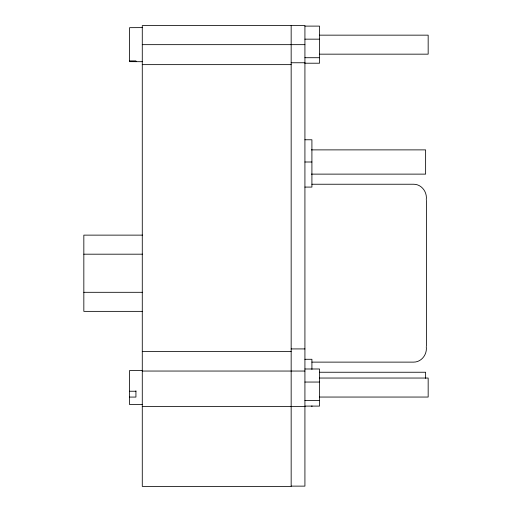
<?xml version="1.0" encoding="UTF-8"?>
<svg xmlns="http://www.w3.org/2000/svg" width="512" height="512" viewBox="0 0 512 512"><rect width="100%" height="100%" fill="white"/><g stroke="black" fill="none" stroke-linecap="round" stroke-linejoin="round"><path stroke-width="0.77" d="M304.922 26.106L319.533 26.106L319.533 63.213L304.922 63.213M142.278 27.622L129.574 27.667L129.574 61.651L142.278 61.696M319.565 35.155L428.166 35.155L428.166 54.163L319.565 54.163M304.922 39.162L319.533 39.162M142.278 44.659L304.922 44.659M304.922 57.715L319.533 57.715M129.574 60.909L135.93 60.909L135.93 61.696M291.162 62.758L304.922 62.758M142.278 64.64L291.162 64.64M304.922 139.77L311.91 139.77L311.91 187.085L304.922 187.085M311.354 149.882L425.626 149.882L425.626 174.125L311.354 174.125M304.922 162.003L311.91 162.003M311.91 184.237L413.555 184.237C421.523 184.128 427.366 192.032 426.266 199.648M142.598 235.13L83.834 235.13L83.834 311.366L142.598 311.366M83.834 254.189L142.598 254.189M83.834 292.307L142.598 292.307M291.162 348.922L304.922 348.922M142.278 351.514L291.162 351.514M304.922 359.283L311.91 359.283L311.91 369.472M311.91 362.125L413.555 362.125C421.523 362.234 427.366 354.33 426.266 346.714M304.922 368.992L319.533 368.992L319.533 406.099L304.922 406.099M142.278 370.509L129.574 370.509L129.574 404.582L142.278 404.582M142.278 371.046L304.922 371.046M319.341 372.243L425.626 372.243L425.626 378.33M319.565 378.042L428.166 378.042L428.166 397.05L319.565 397.05M304.922 382.048L319.533 382.048M129.574 391.238L135.93 391.238M129.574 397.075L135.93 397.075L135.93 390.854M304.922 400.602L319.533 400.602M142.278 406.611L304.922 406.611M291.162 486.131L304.922 486.131L304.922 25.6L142.278 25.6L142.278 486.4L291.162 486.4L291.162 25.6M426.579 200.25L426.579 346.112M311.91 405.83L311.91 406.598"/></g></svg>
